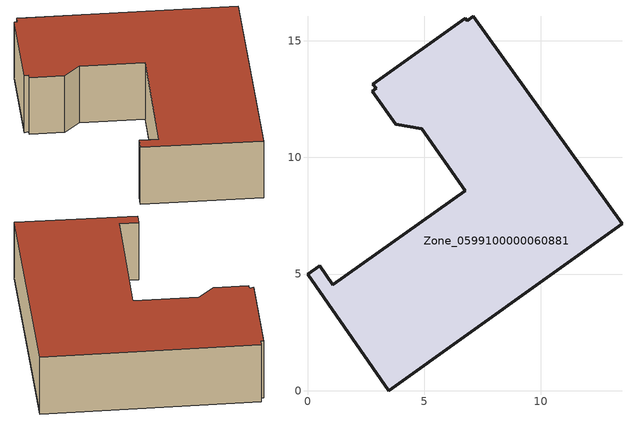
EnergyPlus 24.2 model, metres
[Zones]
Zone_0599100000060881
 floor ground (C_G): 7.12,16.05 13.49,7.15 3.49,0 0,4.99 0.52,5.35 1.08,4.55 6.77,8.58 4.9,11.23 3.79,11.42 2.78,12.85 2.95,12.97 2.79,13.13 6.77,15.97 6.86,15.86 z0
 wall outside (C_F): 13.49,7.15 7.12,16.05 6.86,15.86 6.77,15.97 2.79,13.13 2.95,12.97 2.78,12.85 3.79,11.42 4.9,11.23 6.77,8.58 1.08,4.55 0.52,5.35 0,4.99 3.49,0 13.49,7.15 z0:3.32
 roof outside (C_R): 2.95,12.97 2.78,12.85 3.79,11.42 4.9,11.23 6.77,8.58 1.08,4.55 0.52,5.35 0,4.99 3.49,0 13.49,7.15 7.12,16.05 6.86,15.86 6.77,15.97 2.79,13.13 z3.32
[BUILDING]
Pand.0599100000060881: North Axis=0; Terrain=City; Loads Convergence Tolerance Value=0.04; Temperature Convergence Tolerance Value=0.4; Solar Distribution=FullExterior; Maximum Number of Warmup Days=25; Minimum Number of Warmup Days=1
[Site:Location]
Rotterdam.The.Hague.AP_ZH_NLD Design_Conditions: Latitude=51.96; Longitude=4.45; Time Zone=1; Elevation=-4.5
[SITE:GROUNDTEMPERATURE:BUILDINGSURFACE]
18, 18, 18, 18, 18, 18, 18, 18, 18, 18, 18, 18
[MATERIAL] Thermal Absorptance=0.9; Solar Absorptance=0.7; Visible Absorptance=0.7
Name | Roughness | Thickness | Conductivity | Density | Specific Heat
G.TI.1975-1991 | MediumSmooth | 0.15 | 0.288461 | 540 | 1210
F.TI.1975-1991 | Rough | 0.3 | 0.230769 | 1920 | 840
R.TI.1975-1991 | MediumRough | 0.2 | 0.153846 | 1500 | 1000
[CONSTRUCTION]
C_G: G.TI.1975-1991
C_F: F.TI.1975-1991
C_R: R.TI.1975-1991
[ZONE]
Zone_0599100000060881: Type=1; Multiplier=1; Ceiling Height=Autocalculate; Volume=Autocalculate; Floor Area=autocalculate; Part of Total Floor Area=Yes
[ZONEINFILTRATION:DESIGNFLOWRATE]
Infil_Zone_0599100000060881: Zone or ZoneList or Space or SpaceList=Zone_0599100000060881; Schedule=AlwaysOn; Design Flow Rate Calculation Method=Flow/Area; Flow Rate per Floor Area=0.003; Constant Term Coefficient=1; Temperature Term Coefficient=0; Velocity Term Coefficient=0; Velocity Squared Term Coefficient=0
[HVACTEMPLATE:ZONE:IDEALLOADSAIRSYSTEM]
Zone_0599100000060881: Maximum Heating Supply Air Temperature=50; Minimum Cooling Supply Air Temperature=13; Maximum Heating Supply Air Humidity Ratio=0.0156; Minimum Cooling Supply Air Humidity Ratio=0.0077; Heating Limit=NoLimit; Cooling Limit=NoLimit; Dehumidification Control Type=ConstantSensibleHeatRatio; Cooling Sensible Heat Ratio=0.7; Dehumidification Setpoint=60; Humidification Control Type=None; Humidification Setpoint=30; Outdoor Air Method=None; Outdoor Air Flow Rate per Person=0.00944; Outdoor Air Flow Rate per Zone Floor Area=0; Outdoor Air Flow Rate per Zone=0; Demand Controlled Ventilation Type=None; Outdoor Air Economizer Type=NoEconomizer; Heat Recovery Type=None; Sensible Heat Recovery Effectiveness=0.7; Latent Heat Recovery Effectiveness=0.65
[ZONECONTROL:THERMOSTAT]
ThermostatControl_Zone_0599100000060881: Zone or ZoneList=Zone_0599100000060881; Control Type Schedule=DualSetpointControlType; Control 1=Thermostat_Zone_0599100000060881; Temperature Difference Between Cutout And Setpoint=0
[THERMOSTATSETPOINT:DUALSETPOINT]
Thermostat_Zone_0599100000060881: Heating Setpoint Temperature Schedule=HeatingSetpoint_Zone_0599100000060881; Cooling Setpoint Temperature Schedule=CoolingSetpoint_Zone_0599100000060881
[SCHEDULE:COMPACT]
HeatingSetpoint_Zone_0599100000060881: Through: 12/31, For: AllDays, Until: 24:00, 21
CoolingSetpoint_Zone_0599100000060881: Through: 12/31, For: AllDays, Until: 24:00, 24
DualSetpointControlType: Through: 12/31, For: AllDays, Until: 24:00, 4
AlwaysOn: Through: 12/31, For: AllDays, Until: 24:00, 1
